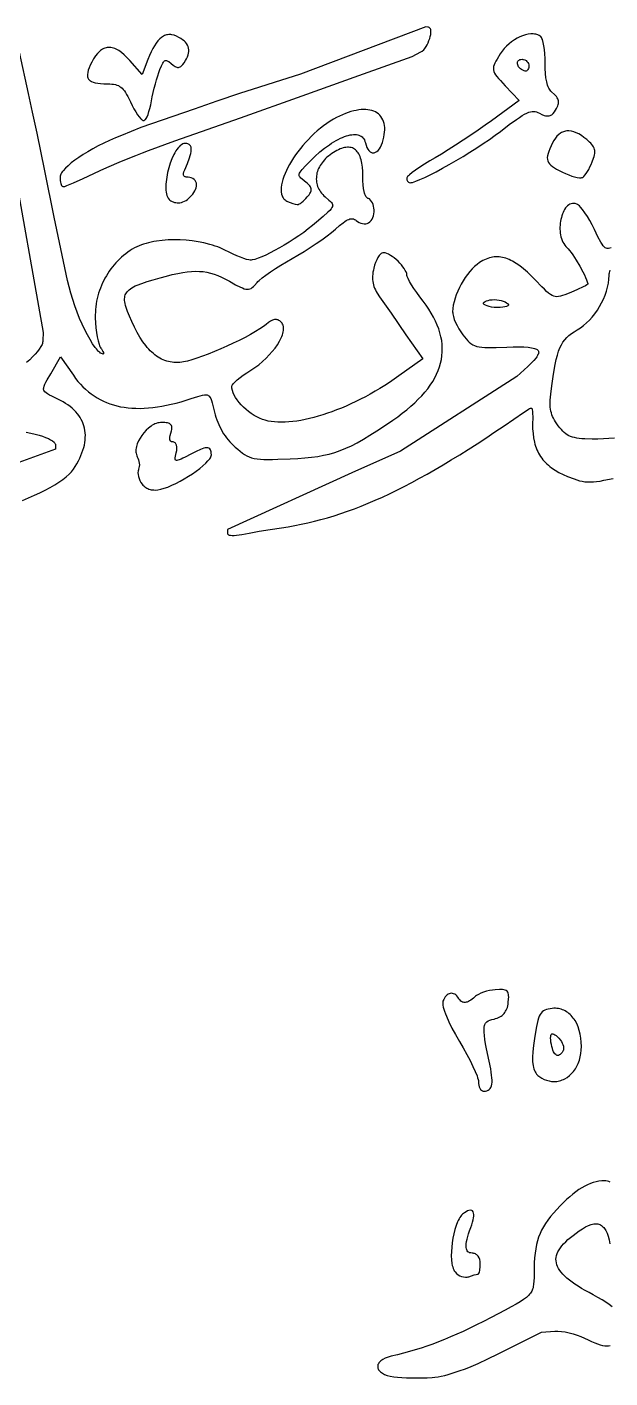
# Model space of a CAD drawing. Extents: x -592 to 638, y 287 to 852.
# Drawn here: x -337.7 to -273.5, y 402.8 to 551.4 of the extents above; entities that cross this region are included whole.
import ezdxf

# ---------------------------------------------------------------- set-up
doc = ezdxf.new("R2010")
doc.units = 0
doc.layers.add('COUCHE_1', color=18, linetype='CONTINUOUS')

msp = doc.modelspace()

# ---------------------------------------------------------------- linework, layer by layer
at = {"layer": 'COUCHE_1'}
for points in [[(-330.4, 538.03), (-330.96, 537.71), (-331.48, 537.39), (-331.96, 537.08), (-332.4, 536.77), (-332.8, 536.47), (-333.15, 536.17), (-333.44, 535.89), (-333.68, 535.62), (-333.78, 535.49), (-333.86, 535.37), (-333.93, 535.25), (-333.98, 535.13), (-334.01, 535.01), (-334.03, 534.9), (-334.02, 534.71), (-334.01, 534.53), (-333.99, 534.36), (-333.95, 534.22), (-333.91, 534.09), (-333.85, 533.98), (-333.78, 533.91), (-333.72, 533.88), (-333.66, 533.87), (-333.51, 533.9), (-333.28, 533.99), (-332.53, 534.3), (-331.49, 534.76), (-330.29, 535.32), (-329.61, 535.64), (-328.87, 535.97), (-327.27, 536.66), (-325.68, 537.31), (-324.96, 537.6), (-324.31, 537.84), (-321.38, 538.91), (-314.18, 541.44), (-307.38, 543.85), (-301.13, 546.08), (-295.26, 548.2), (-294.31, 548.68), (-294.16, 548.78), (-294.01, 548.92), (-293.87, 549.08), (-293.74, 549.27), (-293.63, 549.48), (-293.52, 549.7), (-293.43, 549.93), (-293.35, 550.16), (-293.29, 550.38), (-293.24, 550.6), (-293.22, 550.8), (-293.22, 550.98), (-293.24, 551.14), (-293.27, 551.22), (-293.31, 551.28), (-293.36, 551.34), (-293.42, 551.39), (-293.49, 551.41), (-293.56, 551.42), (-293.76, 551.43), (-307.55, 546.25), (-310.48, 545.34), (-312.08, 544.82), (-314.27, 544.1), (-316.76, 543.26), (-319.27, 542.4), (-325.13, 540.37), (-327.27, 539.51), (-327.93, 539.24), (-328.58, 538.95), (-329.21, 538.65), (-329.82, 538.34)], [(-328.96, 549.15), (-329.09, 549.11), (-329.22, 549.06), (-329.34, 549), (-329.46, 548.93), (-329.58, 548.84), (-329.7, 548.75), (-329.81, 548.64), (-329.92, 548.52), (-330.14, 548.24), (-330.34, 547.92), (-330.54, 547.56), (-330.7, 547.24), (-330.82, 546.94), (-330.92, 546.68), (-330.98, 546.44), (-331.01, 546.22), (-331.01, 546.02), (-330.99, 545.93), (-330.96, 545.84), (-330.93, 545.76), (-330.88, 545.68), (-330.82, 545.61), (-330.75, 545.55), (-330.67, 545.49), (-330.58, 545.44), (-330.39, 545.36), (-330.15, 545.3), (-329.88, 545.25), (-329.56, 545.21), (-329.21, 545.19), (-328.82, 545.18), (-328.56, 545.17), (-328.34, 545.15), (-328.13, 545.13), (-327.94, 545.09), (-327.77, 545.04), (-327.61, 544.98), (-327.47, 544.9), (-327.33, 544.81), (-327.2, 544.7), (-327.07, 544.56), (-326.95, 544.4), (-326.82, 544.22), (-326.7, 544.01), (-326.57, 543.77), (-326.29, 543.21), (-326.09, 542.8), (-325.89, 542.42), (-325.69, 542.08), (-325.49, 541.78), (-325.31, 541.53), (-325.15, 541.33), (-325.07, 541.26), (-325, 541.2), (-324.92, 541.16), (-324.84, 541.14), (-324.76, 541.16), (-324.68, 541.2), (-324.62, 541.27), (-324.56, 541.35), (-324.45, 541.55), (-324.34, 541.81), (-324.24, 542.12), (-324.13, 542.48), (-324.04, 542.88), (-323.96, 543.3), (-323.87, 543.74), (-323.77, 544.21), (-323.66, 544.69), (-323.53, 545.17), (-323.41, 545.63), (-323.28, 546.06), (-323.15, 546.44), (-323.03, 546.76), (-322.87, 547.16), (-322.72, 547.45), (-322.65, 547.56), (-322.59, 547.64), (-322.53, 547.7), (-322.47, 547.74), (-322.42, 547.76), (-322.37, 547.76), (-322.31, 547.75), (-322.23, 547.72), (-322.15, 547.68), (-322.05, 547.62), (-321.81, 547.43), (-321.58, 547.24), (-321.37, 547.1), (-321.27, 547.05), (-321.18, 547.01), (-321.09, 546.99), (-320.99, 546.98), (-320.9, 547), (-320.82, 547.03), (-320.74, 547.07), (-320.66, 547.14), (-320.51, 547.29), (-320.36, 547.5), (-320.22, 547.73), (-320.1, 547.94), (-320.01, 548.15), (-319.94, 548.36), (-319.89, 548.55), (-319.87, 548.74), (-319.87, 548.93), (-319.89, 549.11), (-319.94, 549.28), (-320.01, 549.44), (-320.11, 549.6), (-320.23, 549.75), (-320.38, 549.89), (-320.54, 550.03), (-320.73, 550.16), (-320.95, 550.29), (-321.21, 550.42), (-321.46, 550.52), (-321.71, 550.57), (-321.83, 550.59), (-321.96, 550.6), (-322.07, 550.59), (-322.19, 550.58), (-322.31, 550.56), (-322.42, 550.52), (-322.53, 550.48), (-322.65, 550.43), (-322.86, 550.29), (-323.06, 550.12), (-323.26, 549.91), (-323.46, 549.66), (-323.64, 549.37), (-323.83, 549.05), (-324.01, 548.68), (-324.19, 548.28), (-324.36, 547.84), (-324.99, 546.2), (-326.34, 547.73), (-326.66, 548.07), (-326.97, 548.37), (-327.28, 548.63), (-327.57, 548.83), (-327.72, 548.92), (-327.86, 548.99), (-328.01, 549.06), (-328.15, 549.11), (-328.29, 549.14), (-328.43, 549.17), (-328.56, 549.18), (-328.7, 549.19), (-328.83, 549.17)], [(-295.87, 534.82), (-295.87, 534.72), (-295.85, 534.63), (-295.82, 534.54), (-295.79, 534.47), (-295.73, 534.4), (-295.67, 534.35), (-295.6, 534.32), (-295.51, 534.3), (-295.39, 534.31), (-295.24, 534.34), (-295.07, 534.39), (-294.88, 534.46), (-294.43, 534.64), (-293.9, 534.88), (-293.3, 535.17), (-292.64, 535.51), (-291.94, 535.89), (-291.2, 536.3), (-290.45, 536.74), (-289.68, 537.2), (-288.92, 537.67), (-288.17, 538.14), (-287.45, 538.61), (-286.77, 539.07), (-286.14, 539.52), (-285.57, 539.95), (-284.6, 540.69), (-283.81, 541.26), (-283.48, 541.49), (-283.17, 541.68), (-282.9, 541.84), (-282.66, 541.96), (-282.44, 542.05), (-282.24, 542.11), (-282.06, 542.14), (-281.89, 542.15), (-281.74, 542.13), (-281.59, 542.1), (-281.43, 542.04), (-281.27, 541.96), (-280.99, 541.81), (-280.74, 541.71), (-280.62, 541.67), (-280.51, 541.65), (-280.4, 541.64), (-280.29, 541.64), (-280.19, 541.65), (-280.1, 541.68), (-280.01, 541.73), (-279.92, 541.78), (-279.84, 541.85), (-279.77, 541.93), (-279.63, 542.11), (-279.41, 542.46), (-279.33, 542.61), (-279.26, 542.76), (-279.21, 542.9), (-279.18, 543.03), (-279.17, 543.16), (-279.18, 543.29), (-279.2, 543.41), (-279.25, 543.53), (-279.32, 543.65), (-279.41, 543.77), (-279.51, 543.89), (-279.63, 544.02), (-279.93, 544.29), (-280.02, 544.37), (-280.09, 544.47), (-280.17, 544.58), (-280.24, 544.71), (-280.31, 544.86), (-280.37, 545.03), (-280.42, 545.21), (-280.47, 545.4), (-280.55, 545.83), (-280.61, 546.32), (-280.64, 546.86), (-280.64, 547.44), (-280.64, 547.96), (-280.67, 548.47), (-280.71, 548.94), (-280.78, 549.36), (-280.86, 549.74), (-280.95, 550.04), (-281, 550.17), (-281.06, 550.28), (-281.12, 550.37), (-281.2, 550.43), (-281.31, 550.5), (-281.43, 550.55), (-281.55, 550.59), (-281.68, 550.63), (-281.81, 550.65), (-281.95, 550.67), (-282.23, 550.67), (-282.52, 550.64), (-282.82, 550.57), (-283.12, 550.47), (-283.43, 550.35), (-283.73, 550.2), (-284.03, 550.02), (-284.33, 549.81), (-284.61, 549.58), (-284.88, 549.33), (-285.14, 549.06), (-285.37, 548.77), (-285.58, 548.46), (-285.93, 547.9), (-286.07, 547.67), (-286.18, 547.46), (-286.26, 547.26), (-286.31, 547.07), (-286.34, 546.89), (-286.32, 546.71), (-286.28, 546.54), (-286.2, 546.36), (-286.09, 546.18), (-285.95, 545.98), (-285.77, 545.77), (-285.56, 545.53), (-285.04, 544.97), (-283.52, 543.35), (-286.56, 541.12), (-287.25, 540.62), (-288.01, 540.08), (-288.82, 539.53), (-289.66, 538.97), (-290.5, 538.43), (-291.3, 537.92), (-292.06, 537.45), (-292.74, 537.05), (-293.35, 536.69), (-293.93, 536.33), (-294.45, 536), (-294.91, 535.69), (-295.29, 535.41), (-295.58, 535.17), (-295.69, 535.07), (-295.78, 534.98), (-295.84, 534.9)], [(-282.88, 547.81), (-282.75, 547.74), (-282.65, 547.65), (-282.56, 547.54), (-282.49, 547.41), (-282.45, 547.27), (-282.44, 547.12), (-282.45, 546.98), (-282.49, 546.85), (-282.54, 546.75), (-282.6, 546.67), (-282.67, 546.61), (-282.75, 546.58), (-282.84, 546.58), (-282.95, 546.6), (-283.1, 546.67), (-283.25, 546.75), (-283.37, 546.84), (-283.47, 546.95), (-283.56, 547.06), (-283.62, 547.17), (-283.66, 547.28), (-283.69, 547.39), (-283.69, 547.49), (-283.67, 547.58), (-283.64, 547.66), (-283.59, 547.73), (-283.52, 547.79), (-283.43, 547.84), (-283.31, 547.87), (-283.16, 547.88), (-283.09, 547.87), (-283.02, 547.86)], [(-309.66, 533.05), (-309.59, 532.84), (-309.54, 532.74), (-309.48, 532.64), (-309.42, 532.56), (-309.35, 532.48), (-309.26, 532.4), (-309.18, 532.34), (-309.08, 532.28), (-308.98, 532.23), (-308.69, 532.12), (-308.41, 532.02), (-308.15, 531.94), (-307.95, 531.9), (-307.84, 531.91), (-307.72, 531.96), (-307.58, 532.03), (-307.44, 532.13), (-307.29, 532.26), (-307.13, 532.4), (-306.97, 532.56), (-306.82, 532.73), (-306.62, 532.98), (-306.54, 533.1), (-306.47, 533.21), (-306.42, 533.31), (-306.39, 533.42), (-306.38, 533.53), (-306.39, 533.63), (-306.41, 533.74), (-306.46, 533.84), (-306.53, 533.94), (-306.61, 534.04), (-306.82, 534.24), (-307.11, 534.46), (-307.42, 534.71), (-307.53, 534.81), (-307.62, 534.9), (-307.68, 534.99), (-307.71, 535.07), (-307.72, 535.15), (-307.71, 535.23), (-307.67, 535.34), (-307.6, 535.46), (-307.51, 535.6), (-307.37, 535.76), (-307.01, 536.16), (-306.51, 536.68), (-305.97, 537.2), (-305.44, 537.68), (-304.91, 538.11), (-304.39, 538.48), (-304.14, 538.65), (-303.89, 538.8), (-303.65, 538.94), (-303.41, 539.07), (-303.18, 539.19), (-302.95, 539.29), (-302.73, 539.38), (-302.52, 539.45), (-302.31, 539.51), (-302.11, 539.55), (-301.92, 539.58), (-301.74, 539.6), (-301.58, 539.6), (-301.42, 539.59), (-301.27, 539.57), (-301.13, 539.53), (-301, 539.47), (-300.89, 539.41), (-300.78, 539.33), (-300.69, 539.23), (-300.61, 539.12), (-300.54, 539), (-300.48, 538.85), (-300.43, 538.69), (-300.35, 538.42), (-300.26, 538.19), (-300.16, 537.99), (-300.04, 537.83), (-299.91, 537.71), (-299.77, 537.63), (-299.69, 537.6), (-299.61, 537.59), (-299.54, 537.59), (-299.46, 537.6), (-299.38, 537.61), (-299.3, 537.65), (-299.16, 537.73), (-299.02, 537.86), (-298.89, 538.02), (-298.77, 538.22), (-298.66, 538.45), (-298.55, 538.71), (-298.46, 539.01), (-298.39, 539.31), (-298.34, 539.59), (-298.31, 539.86), (-298.3, 540.12), (-298.3, 540.37), (-298.33, 540.6), (-298.37, 540.82), (-298.43, 541.03), (-298.51, 541.23), (-298.6, 541.41), (-298.72, 541.57), (-298.84, 541.72), (-298.99, 541.86), (-299.15, 541.97), (-299.32, 542.08), (-299.51, 542.16), (-299.71, 542.23), (-299.92, 542.29), (-300.15, 542.32), (-300.38, 542.34), (-300.63, 542.35), (-300.88, 542.34), (-301.15, 542.31), (-301.43, 542.26), (-301.71, 542.2), (-302.01, 542.12), (-302.31, 542.02), (-302.62, 541.91), (-302.94, 541.78), (-303.27, 541.63), (-303.6, 541.46), (-303.94, 541.28), (-304.31, 541.06), (-304.67, 540.82), (-305.03, 540.56), (-305.38, 540.29), (-305.72, 540), (-306.06, 539.7), (-306.38, 539.39), (-306.7, 539.07), (-307.01, 538.74), (-307.3, 538.4), (-307.58, 538.06), (-307.85, 537.71), (-308.1, 537.37), (-308.34, 537.02), (-308.56, 536.67), (-308.77, 536.32), (-308.95, 535.98), (-309.12, 535.64), (-309.27, 535.3), (-309.4, 534.98), (-309.51, 534.67), (-309.6, 534.36), (-309.66, 534.07), (-309.7, 533.79), (-309.71, 533.53), (-309.7, 533.28)], [(-276.66, 539.5), (-276.95, 539.66), (-277.23, 539.8), (-277.5, 539.9), (-277.76, 539.96), (-278.02, 539.99), (-278.27, 539.99), (-278.39, 539.97), (-278.51, 539.95), (-278.62, 539.91), (-278.73, 539.87), (-278.84, 539.81), (-278.95, 539.75), (-279.15, 539.6), (-279.34, 539.42), (-279.52, 539.2), (-279.68, 538.95), (-279.83, 538.67), (-280.13, 538.02), (-280.24, 537.75), (-280.32, 537.5), (-280.38, 537.27), (-280.41, 537.07), (-280.4, 536.87), (-280.36, 536.69), (-280.29, 536.53), (-280.17, 536.37), (-280.03, 536.23), (-279.85, 536.08), (-279.63, 535.94), (-279.38, 535.79), (-278.75, 535.47), (-278.4, 535.3), (-278.05, 535.15), (-277.72, 535.03), (-277.41, 534.94), (-277.13, 534.87), (-276.88, 534.84), (-276.77, 534.83), (-276.68, 534.84), (-276.59, 534.86), (-276.51, 534.89), (-276.39, 534.99), (-276.27, 535.13), (-276.13, 535.31), (-275.99, 535.52), (-275.85, 535.77), (-275.71, 536.03), (-275.58, 536.31), (-275.46, 536.6), (-275.31, 537.01), (-275.26, 537.19), (-275.22, 537.36), (-275.19, 537.53), (-275.18, 537.68), (-275.19, 537.83), (-275.22, 537.97), (-275.26, 538.11), (-275.32, 538.24), (-275.4, 538.37), (-275.5, 538.5), (-275.61, 538.64), (-275.75, 538.77), (-276.07, 539.06), (-276.37, 539.29)], [(-322.32, 533.07), (-322.27, 532.89), (-322.21, 532.73), (-322.13, 532.59), (-322.03, 532.47), (-321.94, 532.39), (-321.83, 532.31), (-321.7, 532.25), (-321.57, 532.19), (-321.43, 532.14), (-321.29, 532.11), (-321.15, 532.08), (-321.01, 532.07), (-320.84, 532.08), (-320.67, 532.12), (-320.5, 532.18), (-320.33, 532.26), (-320.16, 532.36), (-319.99, 532.47), (-319.84, 532.6), (-319.69, 532.74), (-319.55, 532.89), (-319.42, 533.05), (-319.31, 533.22), (-319.21, 533.39), (-319.12, 533.57), (-319.06, 533.75), (-319.02, 533.92), (-319.01, 534.1), (-319.02, 534.26), (-319.08, 534.41), (-319.17, 534.55), (-319.28, 534.67), (-319.42, 534.76), (-319.58, 534.84), (-319.76, 534.88), (-319.94, 534.9), (-320.14, 534.92), (-320.21, 534.93), (-320.27, 534.95), (-320.32, 534.98), (-320.36, 535.01), (-320.39, 535.04), (-320.41, 535.07), (-320.43, 535.12), (-320.44, 535.17), (-320.44, 535.23), (-320.43, 535.3), (-320.39, 535.48), (-320.31, 535.7), (-320.01, 536.43), (-319.78, 537.03), (-319.7, 537.29), (-319.64, 537.52), (-319.6, 537.73), (-319.58, 537.91), (-319.58, 538.07), (-319.61, 538.22), (-319.66, 538.34), (-319.73, 538.44), (-319.83, 538.52), (-319.95, 538.58), (-320.09, 538.61), (-320.25, 538.62), (-320.39, 538.6), (-320.53, 538.56), (-320.66, 538.48), (-320.79, 538.38), (-320.92, 538.26), (-321.04, 538.12), (-321.16, 537.97), (-321.28, 537.79), (-321.39, 537.6), (-321.5, 537.39), (-321.71, 536.94), (-321.89, 536.46), (-322.05, 535.95), (-322.19, 535.43), (-322.29, 534.91), (-322.36, 534.4), (-322.38, 534.15), (-322.39, 533.91), (-322.39, 533.69), (-322.38, 533.47), (-322.36, 533.26)], [(-285.59, 520.58), (-285.92, 520.57), (-286.24, 520.59), (-286.53, 520.62), (-286.8, 520.67), (-287.03, 520.74), (-287.22, 520.82), (-287.29, 520.86), (-287.34, 520.9), (-287.39, 520.94), (-287.41, 520.97), (-287.43, 521), (-287.43, 521.03), (-287.43, 521.06), (-287.41, 521.09), (-287.39, 521.12), (-287.36, 521.16), (-287.25, 521.23), (-287.11, 521.3), (-286.93, 521.36), (-286.72, 521.4), (-286.48, 521.43), (-286.23, 521.44), (-285.97, 521.42), (-285.72, 521.39), (-285.48, 521.34), (-285.26, 521.27), (-285.06, 521.19), (-284.9, 521.1), (-284.78, 521.01), (-284.73, 520.97), (-284.71, 520.93), (-284.69, 520.89), (-284.68, 520.86), (-284.69, 520.84), (-284.7, 520.82), (-284.72, 520.79), (-284.76, 520.76), (-284.81, 520.73), (-284.88, 520.7), (-285.07, 520.64), (-285.3, 520.6)], [(-318, 503.43), (-317.75, 503.69), (-317.64, 503.81), (-317.55, 503.93), (-317.48, 504.04), (-317.42, 504.16), (-317.39, 504.26), (-317.37, 504.36), (-317.38, 504.53), (-317.39, 504.68), (-317.42, 504.81), (-317.47, 504.93), (-317.55, 505.02), (-317.65, 505.09), (-317.76, 505.13), (-317.89, 505.14), (-318.04, 505.13), (-318.2, 505.09), (-318.38, 505.03), (-318.58, 504.95), (-319.06, 504.73), (-319.64, 504.42), (-320.25, 504.1), (-320.5, 503.98), (-320.71, 503.88), (-320.9, 503.81), (-321.05, 503.76), (-321.17, 503.74), (-321.25, 503.74), (-321.3, 503.76), (-321.31, 503.77), (-321.32, 503.78), (-321.35, 503.84), (-321.36, 503.92), (-321.35, 504.05), (-321.33, 504.2), (-321.23, 504.6), (-321.18, 504.83), (-321.16, 505.05), (-321.16, 505.24), (-321.2, 505.42), (-321.23, 505.5), (-321.27, 505.57), (-321.31, 505.63), (-321.37, 505.69), (-321.43, 505.73), (-321.5, 505.76), (-321.58, 505.78), (-321.65, 505.79), (-321.72, 505.8), (-321.76, 505.81), (-321.8, 505.82), (-321.84, 505.85), (-321.87, 505.88), (-321.89, 505.91), (-321.91, 505.96), (-321.93, 506.01), (-321.95, 506.14), (-321.94, 506.31), (-321.91, 506.5), (-321.84, 506.73), (-321.76, 507.02), (-321.73, 507.15), (-321.72, 507.27), (-321.72, 507.39), (-321.73, 507.49), (-321.77, 507.59), (-321.82, 507.67), (-321.9, 507.74), (-321.98, 507.8), (-322.09, 507.84), (-322.2, 507.87), (-322.33, 507.9), (-322.48, 507.91), (-322.83, 507.93), (-322.98, 507.92), (-323.13, 507.9), (-323.28, 507.87), (-323.43, 507.82), (-323.58, 507.76), (-323.72, 507.69), (-323.87, 507.61), (-324.01, 507.51), (-324.29, 507.3), (-324.56, 507.06), (-324.8, 506.79), (-325.02, 506.5), (-325.22, 506.2), (-325.39, 505.89), (-325.53, 505.58), (-325.58, 505.42), (-325.62, 505.27), (-325.65, 505.11), (-325.68, 504.96), (-325.69, 504.81), (-325.68, 504.67), (-325.66, 504.53), (-325.63, 504.39), (-325.59, 504.26), (-325.53, 504.14), (-325.45, 503.99), (-325.39, 503.82), (-325.34, 503.64), (-325.31, 503.45), (-325.3, 503.27), (-325.31, 503.09), (-325.34, 502.93), (-325.39, 502.78), (-325.41, 502.7), (-325.43, 502.6), (-325.45, 502.4), (-325.43, 502.19), (-325.39, 501.97), (-325.33, 501.75), (-325.24, 501.54), (-325.12, 501.33), (-324.99, 501.14), (-324.9, 501.04), (-324.8, 500.94), (-324.7, 500.86), (-324.59, 500.78), (-324.48, 500.71), (-324.36, 500.65), (-324.24, 500.6), (-324.11, 500.56), (-323.98, 500.53), (-323.84, 500.51), (-323.7, 500.5), (-323.55, 500.49), (-323.25, 500.51), (-322.94, 500.57), (-322.56, 500.68), (-322.15, 500.82), (-321.72, 501.01), (-321.27, 501.22), (-320.81, 501.46), (-320.35, 501.72), (-319.9, 502), (-319.46, 502.29), (-319.05, 502.58), (-318.66, 502.87), (-318.31, 503.15)], [(-291.91, 444.13), (-291.92, 443.98), (-291.9, 443.81), (-291.86, 443.61), (-291.8, 443.39), (-291.72, 443.15), (-291.62, 442.88), (-291.51, 442.6), (-291.24, 441.98), (-290.9, 441.31), (-290.52, 440.59), (-290.08, 439.84), (-289.65, 439.11), (-289.26, 438.4), (-288.9, 437.72), (-288.59, 437.09), (-288.33, 436.52), (-288.14, 436.04), (-288.07, 435.83), (-288.02, 435.66), (-287.99, 435.52), (-287.98, 435.41), (-287.97, 435.22), (-287.94, 435.03), (-287.89, 434.85), (-287.82, 434.7), (-287.74, 434.56), (-287.64, 434.46), (-287.52, 434.39), (-287.45, 434.37), (-287.38, 434.36), (-287.21, 434.37), (-287.05, 434.4), (-286.91, 434.46), (-286.79, 434.54), (-286.69, 434.65), (-286.61, 434.78), (-286.55, 434.94), (-286.51, 435.13), (-286.49, 435.34), (-286.48, 435.57), (-286.5, 435.84), (-286.53, 436.13), (-286.57, 436.46), (-286.63, 436.83), (-286.8, 437.66), (-287.08, 439.02), (-287.19, 439.58), (-287.27, 440.06), (-287.33, 440.48), (-287.36, 440.84), (-287.37, 441.15), (-287.36, 441.4), (-287.32, 441.6), (-287.29, 441.69), (-287.25, 441.76), (-287.21, 441.83), (-287.16, 441.89), (-287.11, 441.95), (-287.05, 441.99), (-286.9, 442.09), (-286.73, 442.16), (-286.51, 442.23), (-286.26, 442.3), (-286.09, 442.34), (-285.93, 442.4), (-285.77, 442.46), (-285.63, 442.53), (-285.5, 442.61), (-285.37, 442.7), (-285.26, 442.8), (-285.16, 442.9), (-285.07, 443.02), (-284.99, 443.15), (-284.92, 443.28), (-284.86, 443.43), (-284.8, 443.58), (-284.76, 443.75), (-284.73, 443.92), (-284.7, 444.11), (-284.66, 444.53), (-284.65, 444.71), (-284.66, 444.87), (-284.68, 445.01), (-284.71, 445.14), (-284.76, 445.25), (-284.84, 445.35), (-284.94, 445.42), (-285.05, 445.47), (-285.18, 445.51), (-285.33, 445.53), (-285.49, 445.54), (-285.68, 445.55), (-286.13, 445.52), (-286.45, 445.49), (-286.78, 445.43), (-287.1, 445.35), (-287.41, 445.25), (-287.71, 445.14), (-287.97, 445.01), (-288.2, 444.88), (-288.3, 444.8), (-288.38, 444.73), (-288.53, 444.59), (-288.68, 444.47), (-288.82, 444.37), (-288.96, 444.29), (-289.09, 444.22), (-289.22, 444.17), (-289.33, 444.14), (-289.44, 444.12), (-289.55, 444.12), (-289.65, 444.14), (-289.75, 444.17), (-289.84, 444.22), (-289.93, 444.28), (-290.01, 444.36), (-290.1, 444.46), (-290.18, 444.58), (-290.27, 444.72), (-290.38, 444.84), (-290.49, 444.95), (-290.6, 445.03), (-290.72, 445.08), (-290.84, 445.12), (-290.97, 445.13), (-291.09, 445.12), (-291.21, 445.08), (-291.33, 445.03), (-291.44, 444.95), (-291.54, 444.85), (-291.64, 444.73), (-291.73, 444.59), (-291.81, 444.44), (-291.89, 444.26)], [(-279.52, 443.48), (-279.69, 443.48), (-279.86, 443.46), (-280.09, 443.43), (-280.3, 443.39), (-280.49, 443.34), (-280.66, 443.28), (-280.82, 443.19), (-280.96, 443.09), (-281.08, 442.95), (-281.19, 442.79), (-281.29, 442.6), (-281.37, 442.38), (-281.45, 442.12), (-281.52, 441.82), (-281.59, 441.48), (-281.66, 441.09), (-281.81, 440.16), (-281.92, 439.38), (-281.99, 438.7), (-282.02, 438.11), (-282.03, 437.85), (-282.02, 437.61), (-282, 437.38), (-281.98, 437.17), (-281.94, 436.98), (-281.89, 436.81), (-281.83, 436.65), (-281.76, 436.5), (-281.68, 436.37), (-281.59, 436.24), (-281.43, 436.08), (-281.23, 435.92), (-281, 435.78), (-280.75, 435.66), (-280.48, 435.56), (-280.21, 435.48), (-279.95, 435.44), (-279.68, 435.42), (-279.52, 435.42), (-279.36, 435.44), (-279.21, 435.46), (-279.05, 435.5), (-278.91, 435.54), (-278.76, 435.59), (-278.62, 435.65), (-278.47, 435.72), (-278.21, 435.88), (-277.96, 436.07), (-277.73, 436.29), (-277.51, 436.54), (-277.32, 436.81), (-277.15, 437.11), (-277, 437.42), (-276.88, 437.76), (-276.78, 438.12), (-276.71, 438.49), (-276.67, 438.88), (-276.65, 439.28), (-276.67, 439.76), (-276.71, 440.21), (-276.79, 440.64), (-276.89, 441.05), (-277.02, 441.43), (-277.17, 441.79), (-277.35, 442.12), (-277.45, 442.27), (-277.56, 442.41), (-277.67, 442.55), (-277.78, 442.68), (-277.9, 442.8), (-278.03, 442.91), (-278.16, 443.01), (-278.29, 443.1), (-278.43, 443.19), (-278.57, 443.26), (-278.72, 443.32), (-278.88, 443.38), (-279.03, 443.42), (-279.19, 443.45), (-279.35, 443.47)], [(-280.03, 440), (-280.04, 440.19), (-280.03, 440.36), (-280.01, 440.49), (-279.98, 440.58), (-279.94, 440.64), (-279.9, 440.67), (-279.85, 440.68), (-279.78, 440.67), (-279.69, 440.64), (-279.58, 440.57), (-279.44, 440.48), (-279.3, 440.34), (-279.14, 440.18), (-278.97, 439.98), (-278.85, 439.82), (-278.76, 439.66), (-278.69, 439.49), (-278.64, 439.32), (-278.61, 439.15), (-278.61, 439), (-278.63, 438.87), (-278.65, 438.82), (-278.68, 438.77), (-278.78, 438.62), (-278.88, 438.5), (-278.98, 438.4), (-279.08, 438.34), (-279.17, 438.3), (-279.25, 438.29), (-279.32, 438.29), (-279.4, 438.32), (-279.48, 438.38), (-279.56, 438.46), (-279.64, 438.56), (-279.71, 438.7), (-279.78, 438.86), (-279.85, 439.05), (-279.91, 439.27), (-279.96, 439.51), (-280.01, 439.77)], [(-290.45, 419.57), (-290.58, 419.14), (-290.7, 418.67), (-290.8, 418.19), (-290.88, 417.69), (-290.93, 417.2), (-290.96, 416.71), (-290.97, 416.24), (-290.95, 415.79), (-290.9, 415.39), (-290.86, 415.2), (-290.82, 415.02), (-290.77, 414.86), (-290.71, 414.72), (-290.64, 414.59), (-290.56, 414.47), (-290.4, 414.31), (-290.22, 414.17), (-290.03, 414.06), (-289.83, 413.97), (-289.62, 413.92), (-289.42, 413.89), (-289.23, 413.9), (-289.13, 413.92), (-289.04, 413.95), (-288.73, 414.06), (-288.45, 414.15), (-288.22, 414.21), (-288.08, 414.23), (-288.03, 414.24), (-287.98, 414.28), (-287.92, 414.37), (-287.88, 414.48), (-287.84, 414.62), (-287.82, 414.78), (-287.79, 414.97), (-287.78, 415.17), (-287.78, 415.39), (-287.79, 415.62), (-287.84, 415.83), (-287.92, 416.03), (-288.03, 416.2), (-288.16, 416.34), (-288.23, 416.4), (-288.31, 416.45), (-288.4, 416.49), (-288.48, 416.52), (-288.58, 416.54), (-288.66, 416.55), (-288.82, 416.56), (-288.95, 416.59), (-289.05, 416.64), (-289.14, 416.7), (-289.21, 416.79), (-289.27, 416.89), (-289.31, 417.03), (-289.33, 417.18), (-289.34, 417.37), (-289.32, 417.58), (-289.29, 417.81), (-289.24, 418.07), (-289.16, 418.36), (-289.07, 418.67), (-288.96, 419.01), (-288.83, 419.37), (-288.72, 419.67), (-288.63, 419.95), (-288.57, 420.2), (-288.52, 420.42), (-288.5, 420.62), (-288.5, 420.8), (-288.52, 420.95), (-288.57, 421.08), (-288.64, 421.18), (-288.7, 421.22), (-288.76, 421.25), (-288.89, 421.26), (-289.03, 421.24), (-289.18, 421.18), (-289.35, 421.1), (-289.53, 420.98), (-289.73, 420.82), (-289.83, 420.72), (-289.93, 420.6), (-290.03, 420.47), (-290.12, 420.31), (-290.21, 420.15), (-290.29, 419.97)]]:
    msp.add_lwpolyline(points, close=True, dxfattribs=at)
for points in [[(-338.15, 499.35), (-337.49, 499.63), (-336.85, 499.92), (-336.24, 500.2), (-335.66, 500.49), (-335.12, 500.78), (-334.61, 501.07), (-334.15, 501.36), (-333.73, 501.65), (-333.36, 501.93), (-333.04, 502.22), (-332.9, 502.36), (-332.77, 502.5), (-332.66, 502.64), (-332.56, 502.77), (-332.36, 503.08), (-332.18, 503.39), (-332.01, 503.69), (-331.86, 503.99), (-331.72, 504.29), (-331.61, 504.58), (-331.51, 504.87), (-331.42, 505.16), (-331.35, 505.44), (-331.3, 505.71), (-331.26, 505.99), (-331.25, 506.26), (-331.24, 506.52), (-331.26, 506.78), (-331.29, 507.04), (-331.33, 507.29), (-331.4, 507.54), (-331.48, 507.78), (-331.57, 508.01), (-331.69, 508.24), (-331.82, 508.47), (-331.96, 508.68), (-332.12, 508.89), (-332.3, 509.1), (-332.49, 509.3), (-332.7, 509.49), (-332.93, 509.67), (-333.17, 509.85), (-333.42, 510.02), (-333.7, 510.19), (-333.98, 510.34), (-334.28, 510.49), (-334.94, 510.8), (-335.19, 510.94), (-335.4, 511.06), (-335.57, 511.17), (-335.69, 511.28), (-335.77, 511.39), (-335.8, 511.44), (-335.82, 511.49), (-335.83, 511.55), (-335.84, 511.61), (-335.82, 511.75), (-335.77, 511.92), (-335.69, 512.12), (-335.58, 512.35), (-335.43, 512.62), (-335.05, 513.27), (-333.96, 515.13), (-332.56, 513.11), (-332.31, 512.77), (-332.05, 512.44), (-331.78, 512.13), (-331.5, 511.84), (-331.21, 511.57), (-330.91, 511.31), (-330.6, 511.06), (-330.28, 510.84), (-329.95, 510.63), (-329.61, 510.44), (-329.26, 510.27), (-328.91, 510.11), (-328.54, 509.97), (-328.16, 509.85), (-327.77, 509.75), (-327.37, 509.66), (-326.96, 509.59), (-326.54, 509.53), (-326.11, 509.5), (-325.67, 509.48), (-325.22, 509.47), (-324.76, 509.49), (-324.29, 509.52), (-323.8, 509.56), (-323.31, 509.63), (-322.81, 509.71), (-322.3, 509.81), (-321.78, 509.92), (-321.25, 510.05), (-320.71, 510.2), (-320.15, 510.37), (-319.59, 510.55), (-318.88, 510.78), (-318.59, 510.87), (-318.35, 510.93), (-318.14, 510.96), (-317.96, 510.97), (-317.89, 510.96), (-317.83, 510.95), (-317.77, 510.93), (-317.72, 510.9), (-317.67, 510.87), (-317.62, 510.83), (-317.53, 510.71), (-317.44, 510.56), (-317.36, 510.35), (-317.28, 510.1), (-317.2, 509.8), (-317.02, 509.04), (-316.95, 508.76), (-316.87, 508.49), (-316.78, 508.22), (-316.68, 507.95), (-316.56, 507.69), (-316.44, 507.43), (-316.31, 507.18), (-316.17, 506.93), (-316.03, 506.69), (-315.87, 506.46), (-315.7, 506.23), (-315.53, 506.01), (-315.35, 505.8), (-315.16, 505.6), (-314.96, 505.41), (-314.76, 505.22), (-314.47, 504.97), (-314.2, 504.75), (-313.95, 504.56), (-313.71, 504.4), (-313.46, 504.25), (-313.21, 504.14), (-312.94, 504.04), (-312.65, 503.97), (-312.34, 503.91), (-311.98, 503.88), (-311.59, 503.85), (-311.15, 503.85), (-310.64, 503.85), (-310.07, 503.87), (-308.71, 503.92), (-307.86, 503.97), (-307.08, 504.03), (-306.35, 504.1), (-305.67, 504.19), (-305.02, 504.31), (-304.4, 504.45), (-303.79, 504.62), (-303.19, 504.83), (-302.59, 505.08), (-301.97, 505.37), (-301.33, 505.7), (-300.65, 506.08), (-299.93, 506.52), (-299.16, 507.01), (-298.32, 507.57), (-297.41, 508.18), (-296.87, 508.56), (-296.36, 508.94), (-295.88, 509.32), (-295.42, 509.7), (-295, 510.09), (-294.6, 510.47), (-294.23, 510.86), (-293.88, 511.25), (-293.57, 511.64), (-293.28, 512.03), (-293.02, 512.43), (-292.79, 512.83), (-292.59, 513.23), (-292.42, 513.63), (-292.27, 514.04), (-292.15, 514.44), (-292.06, 514.85), (-292, 515.26), (-291.97, 515.68), (-291.96, 516.1), (-291.98, 516.51), (-292.03, 516.93), (-292.11, 517.36), (-292.22, 517.78), (-292.36, 518.21), (-292.52, 518.64), (-292.71, 519.07), (-292.93, 519.51), (-293.18, 519.94), (-293.45, 520.38), (-293.75, 520.83), (-294.08, 521.27), (-294.44, 521.75), (-294.77, 522.22), (-295.08, 522.67), (-295.34, 523.08), (-295.56, 523.45), (-295.72, 523.76), (-295.82, 524), (-295.85, 524.08), (-295.85, 524.14), (-295.86, 524.21), (-295.87, 524.3), (-295.93, 524.48), (-296.03, 524.66), (-296.15, 524.86), (-296.29, 525.06), (-296.46, 525.26), (-296.64, 525.46), (-296.83, 525.66), (-297.04, 525.84), (-297.24, 526.02), (-297.46, 526.17), (-297.67, 526.31), (-297.87, 526.43), (-298.07, 526.52), (-298.26, 526.58), (-298.43, 526.6), (-298.52, 526.59), (-298.6, 526.56), (-298.68, 526.51), (-298.76, 526.45), (-298.9, 526.29), (-299.04, 526.08), (-299.18, 525.83), (-299.3, 525.54), (-299.41, 525.23), (-299.5, 524.89), (-299.55, 524.67), (-299.59, 524.45), (-299.62, 524.24), (-299.63, 524.03), (-299.64, 523.83), (-299.63, 523.64), (-299.61, 523.45), (-299.58, 523.26), (-299.53, 523.07), (-299.48, 522.89), (-299.41, 522.7), (-299.33, 522.52), (-299.23, 522.33), (-299.12, 522.14), (-298.87, 521.76), (-297.6, 519.95), (-295.96, 517.58), (-294.11, 514.91), (-296.73, 513.05), (-297.25, 512.69), (-297.77, 512.33), (-298.3, 512), (-298.83, 511.67), (-299.36, 511.35), (-299.89, 511.05), (-300.42, 510.76), (-300.96, 510.49), (-301.49, 510.22), (-302.02, 509.97), (-302.54, 509.73), (-303.07, 509.51), (-303.59, 509.3), (-304.1, 509.11), (-304.61, 508.93), (-305.12, 508.76), (-305.61, 508.61), (-306.1, 508.47), (-306.58, 508.35), (-307.05, 508.24), (-307.52, 508.15), (-307.97, 508.08), (-308.41, 508.02), (-308.84, 507.98), (-309.25, 507.95), (-309.66, 507.94), (-310.05, 507.95), (-310.42, 507.98), (-310.78, 508.02), (-311.12, 508.08), (-311.44, 508.16), (-311.75, 508.25), (-312.06, 508.38), (-312.37, 508.53), (-312.68, 508.7), (-312.98, 508.9), (-313.28, 509.12), (-313.56, 509.36), (-313.83, 509.6), (-314.08, 509.86), (-314.31, 510.13), (-314.52, 510.4), (-314.7, 510.67), (-314.85, 510.94), (-314.97, 511.2), (-315.06, 511.45), (-315.11, 511.69), (-315.13, 511.81), (-315.13, 511.91), (-315.12, 511.95), (-315.1, 512.01), (-315.05, 512.08), (-314.98, 512.17), (-314.79, 512.37), (-314.53, 512.61), (-314.22, 512.86), (-313.86, 513.13), (-313.47, 513.4), (-313.04, 513.67), (-312.59, 513.96), (-312.16, 514.28), (-311.75, 514.62), (-311.36, 514.98), (-311, 515.35), (-310.67, 515.73), (-310.37, 516.11), (-310.11, 516.48), (-309.88, 516.86), (-309.7, 517.22), (-309.63, 517.39), (-309.56, 517.57), (-309.51, 517.73), (-309.47, 517.9), (-309.45, 518.06), (-309.43, 518.21), (-309.44, 518.35), (-309.45, 518.49), (-309.49, 518.63), (-309.54, 518.75), (-309.6, 518.86), (-309.69, 518.96), (-309.77, 519.04), (-309.85, 519.11), (-309.94, 519.16), (-310.03, 519.2), (-310.12, 519.23), (-310.22, 519.25), (-310.32, 519.25), (-310.42, 519.24), (-310.53, 519.21), (-310.64, 519.18), (-310.85, 519.07), (-311.08, 518.92), (-311.33, 518.72), (-311.64, 518.48), (-312.04, 518.21), (-312.52, 517.92), (-313.06, 517.61), (-313.66, 517.29), (-314.3, 516.96), (-314.97, 516.64), (-315.66, 516.32), (-316.35, 516.01), (-317.04, 515.72), (-317.72, 515.44), (-318.36, 515.2), (-318.97, 514.98), (-319.52, 514.8), (-320.01, 514.67), (-320.43, 514.58), (-320.64, 514.55), (-320.86, 514.53), (-321.07, 514.52), (-321.28, 514.52), (-321.49, 514.53), (-321.69, 514.55), (-321.89, 514.58), (-322.09, 514.62), (-322.29, 514.68), (-322.48, 514.74), (-322.67, 514.82), (-322.85, 514.9), (-323.04, 515), (-323.22, 515.11), (-323.4, 515.23), (-323.58, 515.36), (-323.75, 515.5), (-323.92, 515.65), (-324.09, 515.82), (-324.26, 515.99), (-324.43, 516.18), (-324.59, 516.38), (-324.92, 516.81), (-325.23, 517.3), (-325.54, 517.82), (-325.84, 518.4), (-326.14, 519.03), (-326.39, 519.61), (-326.6, 520.13), (-326.76, 520.59), (-326.82, 520.8), (-326.86, 521), (-326.9, 521.18), (-326.92, 521.36), (-326.92, 521.52), (-326.91, 521.67), (-326.89, 521.81), (-326.85, 521.95), (-326.8, 522.07), (-326.73, 522.19), (-326.65, 522.31), (-326.54, 522.42), (-326.42, 522.53), (-326.29, 522.63), (-326.13, 522.74), (-325.95, 522.84), (-325.75, 522.94), (-325.53, 523.03), (-325.03, 523.23), (-324.44, 523.43), (-323.76, 523.63), (-322.99, 523.85), (-322.3, 524.03), (-321.67, 524.19), (-321.08, 524.32), (-320.53, 524.42), (-320.02, 524.5), (-319.55, 524.54), (-319.1, 524.56), (-318.67, 524.55), (-318.26, 524.52), (-317.86, 524.45), (-317.46, 524.36), (-317.06, 524.24), (-316.66, 524.09), (-316.25, 523.91), (-315.82, 523.7), (-315.37, 523.46), (-314.7, 523.08), (-314.17, 522.81), (-313.95, 522.72), (-313.76, 522.64), (-313.59, 522.6), (-313.42, 522.58), (-313.27, 522.58), (-313.13, 522.61), (-313, 522.67), (-312.87, 522.76), (-312.75, 522.87), (-312.62, 523), (-312.34, 523.32), (-312.25, 523.42), (-312.12, 523.54), (-311.79, 523.82), (-311.37, 524.14), (-310.88, 524.49), (-310.33, 524.86), (-309.74, 525.23), (-309.12, 525.6), (-308.5, 525.96), (-307.85, 526.33), (-307.18, 526.73), (-306.5, 527.16), (-305.84, 527.6), (-305.21, 528.03), (-304.64, 528.45), (-304.14, 528.84), (-303.73, 529.19), (-303.27, 529.59), (-302.88, 529.9), (-302.7, 530.02), (-302.54, 530.13), (-302.39, 530.21), (-302.25, 530.27), (-302.13, 530.31), (-302.01, 530.34), (-301.91, 530.34), (-301.81, 530.34), (-301.72, 530.31), (-301.63, 530.27), (-301.53, 530.22), (-301.44, 530.14), (-301.28, 530.03), (-301.11, 529.93), (-300.93, 529.85), (-300.74, 529.8), (-300.56, 529.78), (-300.39, 529.78), (-300.22, 529.81), (-300.07, 529.87), (-299.92, 529.99), (-299.79, 530.13), (-299.69, 530.29), (-299.6, 530.48), (-299.54, 530.67), (-299.49, 530.88), (-299.47, 531.09), (-299.47, 531.3), (-299.48, 531.51), (-299.52, 531.71), (-299.57, 531.91), (-299.65, 532.09), (-299.74, 532.25), (-299.86, 532.39), (-299.99, 532.51), (-300.07, 532.55), (-300.15, 532.58), (-300.21, 532.61), (-300.26, 532.66), (-300.32, 532.72), (-300.37, 532.8), (-300.42, 532.91), (-300.47, 533.03), (-300.52, 533.16), (-300.56, 533.32), (-300.63, 533.67), (-300.68, 534.07), (-300.71, 534.51), (-300.71, 535), (-300.72, 535.52), (-300.75, 536), (-300.81, 536.44), (-300.85, 536.64), (-300.89, 536.83), (-300.95, 537), (-301.01, 537.17), (-301.07, 537.32), (-301.15, 537.46), (-301.23, 537.59), (-301.32, 537.71), (-301.41, 537.82), (-301.51, 537.91), (-301.62, 537.99), (-301.74, 538.06), (-301.86, 538.12), (-301.99, 538.16), (-302.13, 538.19), (-302.27, 538.2), (-302.41, 538.2), (-302.56, 538.19), (-302.72, 538.16), (-302.88, 538.13), (-303.04, 538.07), (-303.21, 538.01), (-303.39, 537.93), (-303.57, 537.84), (-303.94, 537.63), (-304.13, 537.5), (-304.31, 537.37), (-304.49, 537.23), (-304.65, 537.1), (-304.8, 536.95), (-304.94, 536.8), (-305.07, 536.65), (-305.19, 536.5), (-305.3, 536.35), (-305.4, 536.19), (-305.49, 536.03), (-305.57, 535.86), (-305.64, 535.7), (-305.7, 535.54), (-305.75, 535.37), (-305.78, 535.2), (-305.81, 535.04), (-305.82, 534.87), (-305.83, 534.7), (-305.82, 534.54), (-305.8, 534.37), (-305.77, 534.21), (-305.73, 534.05), (-305.68, 533.89), (-305.61, 533.73), (-305.53, 533.58), (-305.45, 533.43), (-305.35, 533.28), (-305.24, 533.14), (-305.11, 533), (-304.98, 532.87), (-304.84, 532.74), (-304.43, 532.39), (-304.27, 532.25), (-304.16, 532.12), (-304.08, 532), (-304.03, 531.89), (-304.03, 531.85), (-304.02, 531.8), (-304.03, 531.75), (-304.04, 531.69), (-304.1, 531.57), (-304.2, 531.42), (-304.34, 531.25), (-304.54, 531.06), (-305.06, 530.57), (-305.79, 529.95), (-306.23, 529.58), (-306.71, 529.21), (-307.21, 528.84), (-307.74, 528.47), (-308.27, 528.12), (-308.82, 527.77), (-309.36, 527.44), (-309.89, 527.13), (-310.42, 526.84), (-310.92, 526.58), (-311.39, 526.34), (-311.83, 526.15), (-312.23, 525.99), (-312.58, 525.87), (-312.88, 525.8), (-313, 525.79), (-313.1, 525.78), (-313.26, 525.81), (-313.49, 525.87), (-313.8, 525.97), (-314.16, 526.11), (-314.56, 526.27), (-314.98, 526.45), (-315.43, 526.66), (-315.88, 526.88), (-316.13, 527), (-316.4, 527.12), (-316.68, 527.23), (-316.97, 527.33), (-317.26, 527.43), (-317.56, 527.52), (-318.19, 527.67), (-318.83, 527.8), (-319.49, 527.9), (-320.15, 527.97), (-320.82, 528.01), (-321.48, 528.02), (-322.14, 528), (-322.78, 527.95), (-323.4, 527.87), (-323.7, 527.82), (-324, 527.76), (-324.28, 527.7), (-324.56, 527.62), (-324.83, 527.54), (-325.08, 527.45), (-325.33, 527.36), (-325.57, 527.25), (-325.82, 527.12), (-326.08, 526.98), (-326.32, 526.83), (-326.56, 526.67), (-326.8, 526.49), (-327.03, 526.31), (-327.25, 526.12), (-327.46, 525.93), (-327.67, 525.72), (-327.88, 525.5), (-328.07, 525.28), (-328.26, 525.05), (-328.44, 524.82), (-328.61, 524.57), (-328.77, 524.32), (-328.93, 524.07), (-329.08, 523.81), (-329.22, 523.54), (-329.35, 523.27), (-329.47, 522.99), (-329.58, 522.71), (-329.68, 522.43), (-329.78, 522.14), (-329.86, 521.85), (-329.93, 521.56), (-330, 521.26), (-330.05, 520.96), (-330.09, 520.66), (-330.12, 520.36), (-330.14, 520.06), (-330.15, 519.76), (-330.15, 519.45), (-330.12, 518.9), (-330.08, 518.35), (-330.01, 517.83), (-329.93, 517.34), (-329.83, 516.9), (-329.72, 516.53), (-329.67, 516.37), (-329.61, 516.22), (-329.54, 516.1), (-329.48, 516.01), (-329.38, 515.87), (-329.3, 515.74), (-329.25, 515.63), (-329.23, 515.55), (-329.23, 515.49), (-329.24, 515.46), (-329.24, 515.46), (-329.3, 515.45), (-329.37, 515.46), (-329.46, 515.5), (-329.56, 515.56), (-329.66, 515.64), (-329.78, 515.74), (-329.9, 515.87), (-330.03, 516.02), (-330.16, 516.18), (-330.44, 516.58), (-330.72, 517.04), (-331.01, 517.56), (-331.3, 518.12), (-331.59, 518.74), (-331.87, 519.38), (-332.14, 520.06), (-332.4, 520.75), (-332.63, 521.45), (-332.85, 522.16), (-333.04, 522.86), (-333.2, 523.55), (-334.67, 530.52), (-335.71, 535.61), (-336.56, 539.76), (-337.05, 542.05), (-337.49, 544.12), (-338.49, 548.66)], [(-339.37, 537.48), (-335.9, 517.84), (-335.91, 516.94), (-335.92, 516.84), (-335.94, 516.74), (-335.97, 516.63), (-336.01, 516.52), (-336.14, 516.27), (-336.31, 516), (-336.52, 515.72), (-336.76, 515.42), (-337.04, 515.13), (-337.36, 514.82), (-337.7, 514.52)], [(-273.37, 527.15), (-273.54, 527.1), (-273.69, 527.07), (-273.81, 527.06), (-273.93, 527.09), (-274.03, 527.14), (-274.14, 527.23), (-274.26, 527.36), (-274.38, 527.53), (-274.52, 527.75), (-274.83, 528.35), (-275.22, 529.15), (-275.47, 529.66), (-275.73, 530.14), (-276, 530.59), (-276.27, 530.99), (-276.52, 531.34), (-276.76, 531.62), (-276.87, 531.74), (-276.97, 531.83), (-277.07, 531.9), (-277.16, 531.95), (-277.33, 532), (-277.48, 532.03), (-277.64, 532.02), (-277.78, 531.99), (-277.92, 531.93), (-278.05, 531.86), (-278.18, 531.76), (-278.29, 531.65), (-278.4, 531.52), (-278.5, 531.37), (-278.59, 531.21), (-278.67, 531.04), (-278.74, 530.86), (-278.81, 530.67), (-278.86, 530.47), (-278.91, 530.27), (-278.95, 530.06), (-278.98, 529.85), (-279, 529.63), (-279.01, 529.41), (-279.01, 529.2), (-279, 528.98), (-278.98, 528.76), (-278.94, 528.55), (-278.9, 528.35), (-278.84, 528.15), (-278.78, 527.96), (-278.69, 527.77), (-278.6, 527.6), (-278.49, 527.44), (-278.37, 527.3), (-278.24, 527.17), (-278.11, 527.04), (-277.95, 526.86), (-277.79, 526.64), (-277.6, 526.38), (-277.22, 525.79), (-276.84, 525.13), (-276.49, 524.48), (-276.33, 524.17), (-276.2, 523.89), (-276.09, 523.63), (-276.01, 523.41), (-275.96, 523.23), (-275.95, 523.13), (-275.95, 523.13), (-276.05, 523.05), (-276.22, 522.95), (-276.46, 522.83), (-277.07, 522.54), (-277.82, 522.22), (-278.46, 521.97), (-278.72, 521.88), (-278.95, 521.81), (-279.16, 521.77), (-279.35, 521.76), (-279.53, 521.77), (-279.7, 521.82), (-279.87, 521.89), (-280.06, 522), (-280.26, 522.15), (-280.48, 522.35), (-280.73, 522.58), (-281.01, 522.86), (-281.69, 523.57), (-282.16, 524.03), (-282.6, 524.46), (-283.03, 524.83), (-283.44, 525.15), (-283.84, 525.43), (-284.23, 525.66), (-284.42, 525.76), (-284.61, 525.85), (-284.79, 525.93), (-284.98, 525.99), (-285.16, 526.05), (-285.35, 526.09), (-285.53, 526.12), (-285.71, 526.14), (-285.89, 526.15), (-286.07, 526.15), (-286.25, 526.13), (-286.42, 526.11), (-286.6, 526.07), (-286.78, 526.02), (-286.96, 525.97), (-287.14, 525.9), (-287.31, 525.82), (-287.49, 525.73), (-287.85, 525.52), (-288.13, 525.32), (-288.41, 525.09), (-288.68, 524.83), (-288.94, 524.53), (-289.19, 524.21), (-289.44, 523.87), (-289.67, 523.51), (-289.88, 523.14), (-290.08, 522.76), (-290.26, 522.37), (-290.42, 521.98), (-290.56, 521.59), (-290.67, 521.21), (-290.75, 520.83), (-290.8, 520.46), (-290.83, 520.11), (-290.82, 519.99), (-290.8, 519.86), (-290.74, 519.58), (-290.64, 519.26), (-290.5, 518.93), (-290.33, 518.58), (-290.14, 518.23), (-289.93, 517.89), (-289.7, 517.57), (-289.51, 517.33), (-289.33, 517.11), (-289.16, 516.91), (-288.99, 516.75), (-288.81, 516.6), (-288.61, 516.48), (-288.4, 516.38), (-288.17, 516.3), (-287.91, 516.24), (-287.62, 516.2), (-287.29, 516.18), (-286.92, 516.16), (-286.5, 516.16), (-286.02, 516.17), (-284.87, 516.21), (-284.17, 516.23), (-283.54, 516.24), (-282.99, 516.23), (-282.53, 516.2), (-282.14, 516.15), (-281.97, 516.11), (-281.83, 516.08), (-281.7, 516.04), (-281.6, 515.99), (-281.52, 515.94), (-281.45, 515.89), (-281.41, 515.83), (-281.37, 515.78), (-281.36, 515.72), (-281.35, 515.65), (-281.36, 515.57), (-281.39, 515.48), (-281.43, 515.39), (-281.48, 515.28), (-281.56, 515.16), (-281.65, 515.03), (-281.89, 514.75), (-282.19, 514.44), (-282.55, 514.09), (-283.75, 512.98), (-296.55, 504.76), (-301.92, 502.39), (-315.59, 496.16), (-315.6, 495.74), (-315.58, 495.67), (-315.54, 495.61), (-315.48, 495.57), (-315.41, 495.54), (-315.26, 495.51), (-315.07, 495.49), (-314.85, 495.5), (-314.6, 495.52), (-314.32, 495.56), (-314.02, 495.61), (-313.22, 495.76), (-312.13, 495.95), (-310.89, 496.15), (-309.64, 496.34), (-308.92, 496.46), (-308.2, 496.58), (-307.48, 496.72), (-306.77, 496.88), (-306.04, 497.05), (-305.32, 497.24), (-304.59, 497.45), (-303.86, 497.67), (-303.13, 497.91), (-302.38, 498.16), (-301.64, 498.44), (-300.88, 498.73), (-300.12, 499.04), (-299.35, 499.37), (-298.56, 499.72), (-297.77, 500.09), (-296.97, 500.48), (-296.15, 500.89), (-295.33, 501.32), (-294.48, 501.78), (-293.63, 502.25), (-292.76, 502.75), (-291.87, 503.27), (-290.97, 503.81), (-290.04, 504.38), (-289.1, 504.96), (-288.14, 505.58), (-287.17, 506.21), (-286.17, 506.88), (-285.14, 507.56), (-283.03, 509.02), (-282.64, 509.28), (-282.49, 509.38), (-282.36, 509.45), (-282.25, 509.5), (-282.18, 509.51), (-282.16, 509.51), (-282.15, 509.5), (-282.13, 509.5), (-282.12, 509.49), (-282.09, 509.43), (-282.06, 509.33), (-282.04, 509.18), (-282.02, 508.98), (-282.01, 508.46), (-282.02, 507.74), (-282.02, 507.21), (-281.98, 506.7), (-281.92, 506.22), (-281.83, 505.76), (-281.77, 505.54), (-281.7, 505.33), (-281.63, 505.12), (-281.55, 504.92), (-281.46, 504.73), (-281.36, 504.54), (-281.25, 504.35), (-281.14, 504.17), (-281.02, 504), (-280.89, 503.83), (-280.75, 503.67), (-280.6, 503.51), (-280.44, 503.36), (-280.28, 503.21), (-280.11, 503.07), (-279.93, 502.93), (-279.54, 502.67), (-279.12, 502.42), (-278.66, 502.19), (-278.17, 501.98), (-277.46, 501.72), (-277.15, 501.61), (-276.85, 501.52), (-276.56, 501.46), (-276.27, 501.41), (-275.97, 501.38), (-275.66, 501.38), (-275.34, 501.39), (-274.98, 501.43), (-274.6, 501.48), (-274.17, 501.56), (-273.17, 501.77)], [(-273.02, 506.21), (-273.63, 506.15), (-274.23, 506.11), (-274.85, 506.09), (-275.48, 506.1), (-276.26, 506.12), (-276.59, 506.14), (-276.9, 506.17), (-277.17, 506.21), (-277.42, 506.26), (-277.64, 506.32), (-277.85, 506.39), (-278.03, 506.47), (-278.21, 506.57), (-278.38, 506.69), (-278.54, 506.82), (-278.7, 506.98), (-278.86, 507.15), (-279.03, 507.35), (-279.2, 507.57), (-279.36, 507.78), (-279.5, 507.99), (-279.62, 508.19), (-279.73, 508.38), (-279.82, 508.58), (-279.9, 508.77), (-279.96, 508.97), (-280.01, 509.18), (-280.05, 509.4), (-280.08, 509.62), (-280.09, 509.86), (-280.09, 510.12), (-280.08, 510.39), (-280.06, 510.69), (-279.99, 511.35), (-279.87, 512.21), (-279.76, 512.98), (-279.65, 513.68), (-279.54, 514.3), (-279.42, 514.84), (-279.3, 515.33), (-279.16, 515.76), (-279.02, 516.14), (-278.86, 516.47), (-278.68, 516.77), (-278.49, 517.03), (-278.27, 517.27), (-278.03, 517.49), (-277.75, 517.7), (-277.45, 517.9), (-277.11, 518.1), (-276.76, 518.32), (-276.41, 518.58), (-276.08, 518.87), (-275.76, 519.18), (-275.46, 519.52), (-275.17, 519.89), (-274.9, 520.27), (-274.66, 520.67), (-274.43, 521.08), (-274.23, 521.5), (-274.05, 521.93), (-273.9, 522.37), (-273.78, 522.81), (-273.69, 523.24), (-273.63, 523.68), (-273.61, 524.1), (-273.6, 524.26), (-273.58, 524.4), (-273.54, 524.55), (-273.49, 524.68)], [(-337.75, 506.86), (-337.24, 506.75), (-336.77, 506.64), (-336.34, 506.52), (-335.95, 506.4), (-335.61, 506.27), (-335.31, 506.15), (-335.06, 506.02), (-334.85, 505.89), (-334.69, 505.76), (-334.63, 505.7), (-334.59, 505.64), (-334.55, 505.59), (-334.53, 505.53), (-334.51, 505.48), (-334.51, 505.42), (-334.52, 504.99), (-339.38, 503.22)], [(-273.48, 424.35), (-273.64, 424.41), (-273.79, 424.46), (-273.95, 424.49), (-274.11, 424.5), (-274.42, 424.48), (-274.73, 424.45), (-275.04, 424.39), (-275.35, 424.31), (-275.66, 424.2), (-275.97, 424.07), (-276.29, 423.91), (-276.6, 423.73), (-276.93, 423.53), (-277.26, 423.29), (-277.59, 423.04), (-277.93, 422.75), (-278.28, 422.44), (-278.63, 422.1), (-278.99, 421.73), (-279.36, 421.34), (-279.72, 420.94), (-280.04, 420.56), (-280.33, 420.18), (-280.59, 419.82), (-280.82, 419.45), (-281.03, 419.08), (-281.2, 418.7), (-281.36, 418.31), (-281.49, 417.9), (-281.59, 417.48), (-281.68, 417.03), (-281.75, 416.55), (-281.8, 416.04), (-281.84, 415.49), (-281.86, 414.91), (-281.87, 414.28), (-281.87, 413.85), (-281.88, 413.47), (-281.91, 413.14), (-281.95, 412.85), (-281.98, 412.72), (-282.02, 412.59), (-282.07, 412.47), (-282.12, 412.35), (-282.19, 412.24), (-282.26, 412.13), (-282.35, 412.02), (-282.45, 411.91), (-282.57, 411.79), (-282.7, 411.68), (-283.01, 411.45), (-283.39, 411.2), (-283.85, 410.92), (-284.39, 410.62), (-285.03, 410.28), (-286.6, 409.46), (-287.41, 409.04), (-288.19, 408.65), (-288.94, 408.28), (-289.66, 407.94), (-290.37, 407.62), (-291.05, 407.32), (-291.72, 407.05), (-292.37, 406.78), (-293.02, 406.54), (-293.66, 406.31), (-294.3, 406.1), (-294.94, 405.9), (-295.58, 405.71), (-296.23, 405.53), (-296.89, 405.37), (-297.57, 405.2), (-297.93, 405.11), (-298.24, 404.99), (-298.5, 404.86), (-298.62, 404.78), (-298.72, 404.71), (-298.81, 404.63), (-298.88, 404.55), (-298.95, 404.46), (-299, 404.37), (-299.04, 404.28), (-299.06, 404.18), (-299.07, 404.09), (-299.07, 404), (-299.05, 403.9), (-299.01, 403.81), (-298.97, 403.72), (-298.91, 403.64), (-298.84, 403.55), (-298.75, 403.48), (-298.66, 403.4), (-298.55, 403.33), (-298.31, 403.2), (-298.01, 403.09), (-297.68, 403), (-297.29, 402.93), (-296.89, 402.89), (-296.42, 402.85), (-295.9, 402.83), (-295.34, 402.81), (-294.76, 402.81), (-294.18, 402.82), (-293.62, 402.84), (-293.09, 402.87), (-292.77, 402.9), (-292.43, 402.95), (-292.08, 403.02), (-291.7, 403.1), (-291.3, 403.21), (-290.89, 403.33), (-290.45, 403.47), (-290, 403.62), (-289.53, 403.79), (-289.04, 403.98), (-288.54, 404.19), (-288.02, 404.41), (-286.94, 404.9), (-285.8, 405.46), (-281.03, 407.85), (-279.56, 407.97), (-279.4, 407.97), (-279.23, 407.97), (-278.85, 407.94), (-278.44, 407.88), (-278, 407.78), (-277.56, 407.67), (-277.12, 407.53), (-276.7, 407.37), (-276.31, 407.19), (-275.91, 406.99), (-275.54, 406.82), (-275.19, 406.68), (-274.88, 406.56), (-274.59, 406.46), (-274.33, 406.39), (-274.09, 406.35), (-273.87, 406.33), (-273.67, 406.34), (-273.48, 406.38)], [(-273.28, 410.63), (-273.6, 410.89), (-273.96, 411.14), (-274.37, 411.41), (-274.84, 411.67), (-275.35, 411.95), (-275.81, 412.2), (-276.24, 412.43), (-276.64, 412.67), (-277.01, 412.9), (-277.36, 413.13), (-277.68, 413.35), (-277.97, 413.58), (-278.24, 413.8), (-278.48, 414.01), (-278.69, 414.23), (-278.88, 414.44), (-279.04, 414.65), (-279.17, 414.86), (-279.28, 415.07), (-279.36, 415.27), (-279.41, 415.47), (-279.44, 415.68), (-279.45, 415.88), (-279.43, 416.08), (-279.39, 416.29), (-279.32, 416.49), (-279.23, 416.7), (-279.11, 416.92), (-278.97, 417.13), (-278.8, 417.35), (-278.61, 417.57), (-278.38, 417.8), (-278.14, 418.03), (-277.87, 418.26), (-277.57, 418.5), (-277.24, 418.74), (-276.9, 418.98), (-276.53, 419.22), (-276.19, 419.42), (-275.87, 419.57), (-275.57, 419.68), (-275.44, 419.72), (-275.3, 419.75), (-275.18, 419.76), (-275.06, 419.77), (-274.94, 419.76), (-274.84, 419.75), (-274.73, 419.73), (-274.63, 419.69), (-274.54, 419.65), (-274.45, 419.59), (-274.36, 419.52), (-274.28, 419.45), (-274.19, 419.36), (-274.12, 419.26), (-274.04, 419.14), (-273.97, 419.02), (-273.83, 418.73), (-273.71, 418.4), (-273.6, 418.02), (-273.51, 417.58)]]:
    msp.add_lwpolyline(points, dxfattribs=at)

doc.saveas('drawing.dxf')
